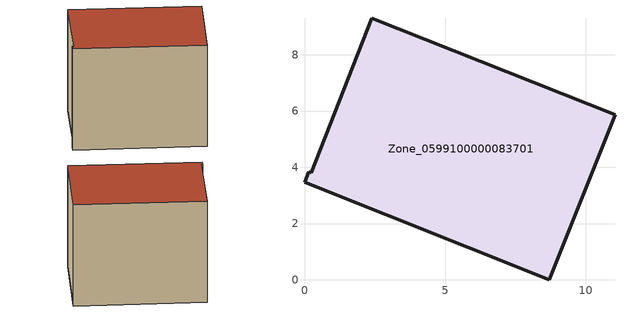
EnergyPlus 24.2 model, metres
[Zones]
Zone_0599100000083701
 floor ground (C_G): 0,3.46 0.15,3.84 0.23,3.8 2.39,9.3 11.04,5.86 8.7,0 z0.34
 wall outside (C_F): 8.7,0 11.04,5.86 2.39,9.3 0.23,3.8 0.15,3.84 0,3.46 8.7,0 z0.34:8.14
 roof outside (C_R): 0.15,3.84 0,3.46 8.7,0 11.04,5.86 2.39,9.3 0.23,3.8 z8.14
[BUILDING]
Pand.0599100000083701: North Axis=0; Terrain=City; Loads Convergence Tolerance Value=0.04; Temperature Convergence Tolerance Value=0.4; Solar Distribution=FullExterior; Maximum Number of Warmup Days=25; Minimum Number of Warmup Days=1
[Site:Location]
Rotterdam.The.Hague.AP_ZH_NLD Design_Conditions: Latitude=51.96; Longitude=4.45; Time Zone=1; Elevation=-4.5
[SITE:GROUNDTEMPERATURE:BUILDINGSURFACE]
18, 18, 18, 18, 18, 18, 18, 18, 18, 18, 18, 18
[MATERIAL] Thermal Absorptance=0.9; Solar Absorptance=0.7; Visible Absorptance=0.7
Name | Roughness | Thickness | Conductivity | Density | Specific Heat
G.TC.1965-1974 | MediumSmooth | 0.15 | 0.882353 | 540 | 1210
F.TC.1965-1974 | Rough | 0.3 | 0.697674 | 1920 | 840
R.TC.1965-1974 | MediumRough | 0.2 | 0.232558 | 1500 | 1000
[CONSTRUCTION]
C_G: G.TC.1965-1974
C_F: F.TC.1965-1974
C_R: R.TC.1965-1974
[ZONE]
Zone_0599100000083701: Type=1; Multiplier=1; Ceiling Height=Autocalculate; Volume=Autocalculate; Floor Area=autocalculate; Part of Total Floor Area=Yes
[ZONEINFILTRATION:DESIGNFLOWRATE]
Infil_Zone_0599100000083701: Zone or ZoneList or Space or SpaceList=Zone_0599100000083701; Schedule=AlwaysOn; Design Flow Rate Calculation Method=Flow/Area; Flow Rate per Floor Area=0.003; Constant Term Coefficient=1; Temperature Term Coefficient=0; Velocity Term Coefficient=0; Velocity Squared Term Coefficient=0
[HVACTEMPLATE:ZONE:IDEALLOADSAIRSYSTEM]
Zone_0599100000083701: Maximum Heating Supply Air Temperature=50; Minimum Cooling Supply Air Temperature=13; Maximum Heating Supply Air Humidity Ratio=0.0156; Minimum Cooling Supply Air Humidity Ratio=0.0077; Heating Limit=NoLimit; Cooling Limit=NoLimit; Dehumidification Control Type=ConstantSensibleHeatRatio; Cooling Sensible Heat Ratio=0.7; Dehumidification Setpoint=60; Humidification Control Type=None; Humidification Setpoint=30; Outdoor Air Method=None; Outdoor Air Flow Rate per Person=0.00944; Outdoor Air Flow Rate per Zone Floor Area=0; Outdoor Air Flow Rate per Zone=0; Demand Controlled Ventilation Type=None; Outdoor Air Economizer Type=NoEconomizer; Heat Recovery Type=None; Sensible Heat Recovery Effectiveness=0.7; Latent Heat Recovery Effectiveness=0.65
[ZONECONTROL:THERMOSTAT]
ThermostatControl_Zone_0599100000083701: Zone or ZoneList=Zone_0599100000083701; Control Type Schedule=DualSetpointControlType; Control 1=Thermostat_Zone_0599100000083701; Temperature Difference Between Cutout And Setpoint=0
[THERMOSTATSETPOINT:DUALSETPOINT]
Thermostat_Zone_0599100000083701: Heating Setpoint Temperature Schedule=HeatingSetpoint_Zone_0599100000083701; Cooling Setpoint Temperature Schedule=CoolingSetpoint_Zone_0599100000083701
[SCHEDULE:COMPACT]
HeatingSetpoint_Zone_0599100000083701: Through: 12/31, For: AllDays, Until: 24:00, 21
CoolingSetpoint_Zone_0599100000083701: Through: 12/31, For: AllDays, Until: 24:00, 24
DualSetpointControlType: Through: 12/31, For: AllDays, Until: 24:00, 4
AlwaysOn: Through: 12/31, For: AllDays, Until: 24:00, 1
